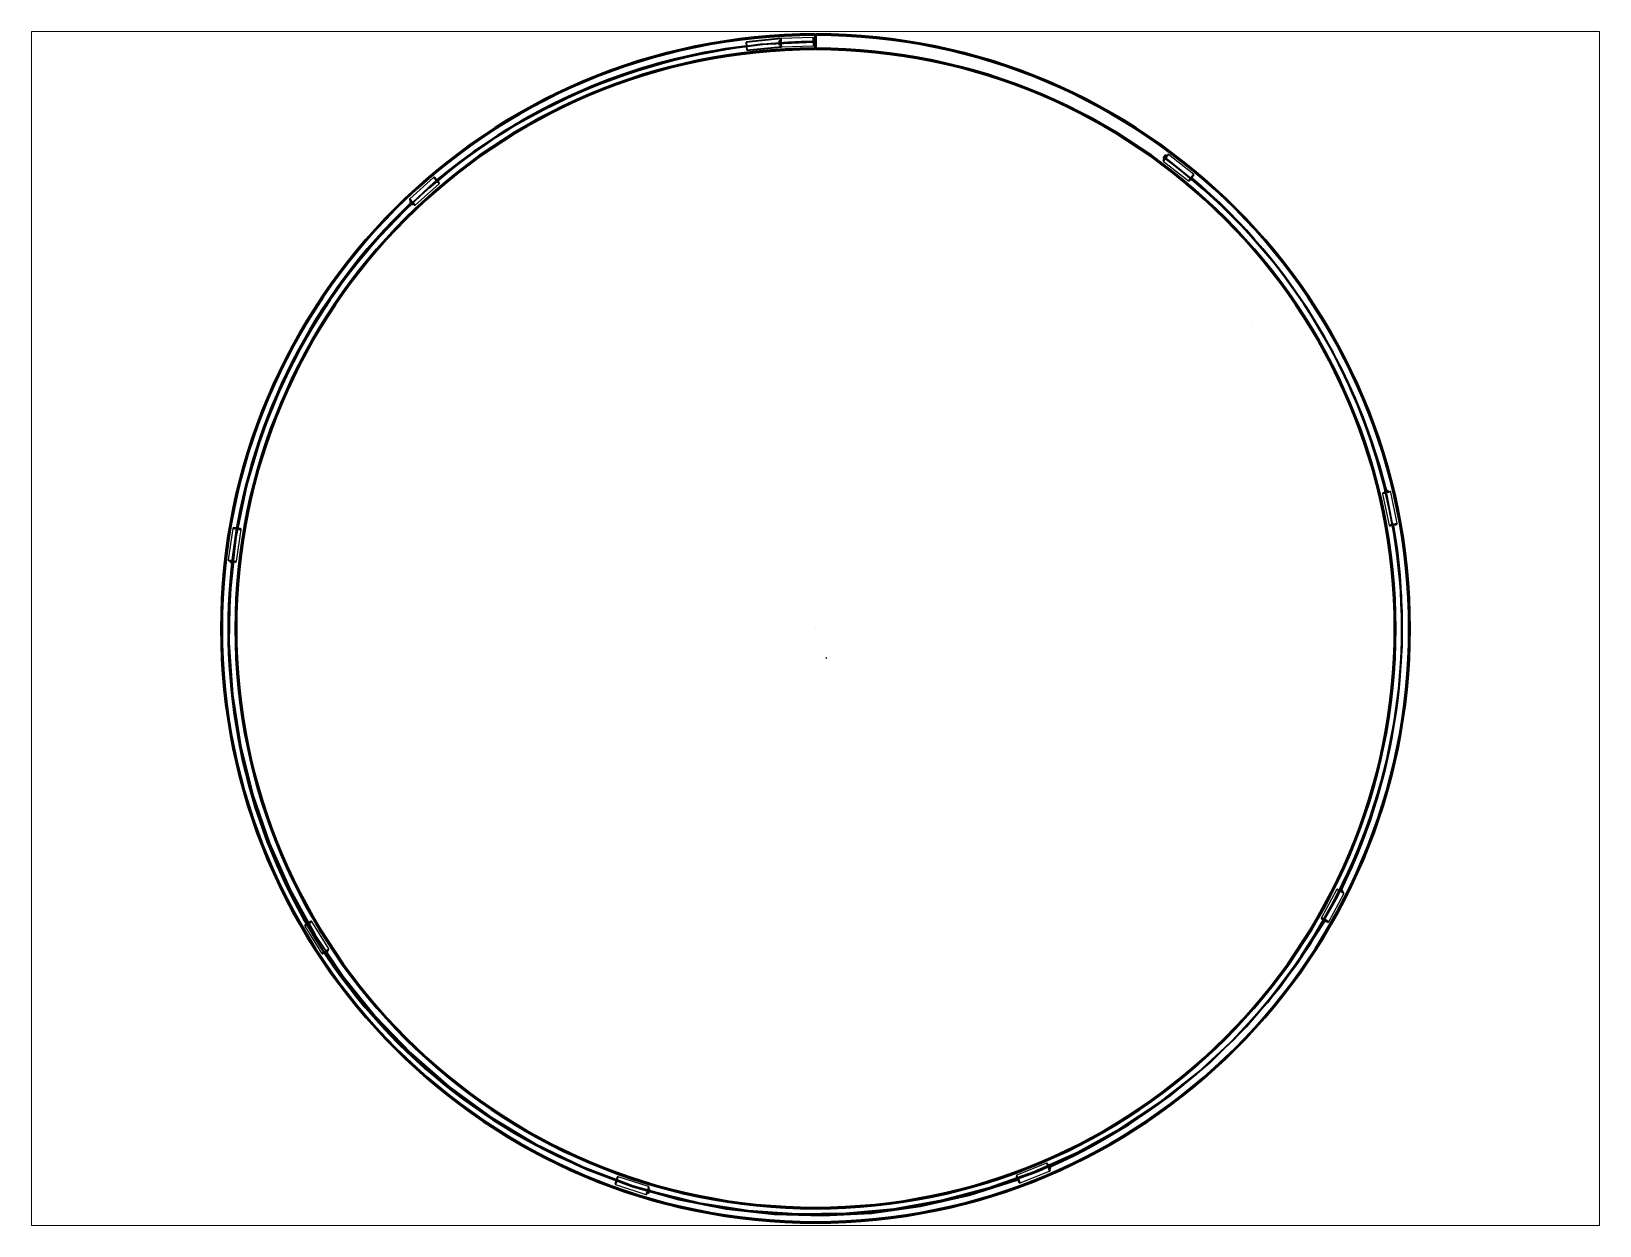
# Paper-space layout 'Layout2' of a CAD drawing. Header units: inches. Extents: x 1.05 to 9.45, y 0.8 to 7.2.
# The model-space entities are those that its viewports show. They can reach past a viewport. Long polylines and large blocks are cut down to what shows.
import ezdxf

# ---------------------------------------------------------------- set-up
doc = ezdxf.new("R2010")
doc.units = ezdxf.units.IN
doc.header["$MEASUREMENT"] = 0
doc.layers.get('0').update_dxf_attribs({"lineweight": 35})
for name, color, linetype, lineweight in [('lead back', 191, 'Continuous', 35), ('negative', 140, 'Continuous', 35), ('positive', 10, 'Continuous', 35)]:
    doc.layers.add(name, color=color, linetype=linetype, lineweight=lineweight)

# ---------------------------------------------------------------- blocks, each defined once
blk = doc.blocks.new('*U1')
at = {"color": 7, "linetype": 'Continuous', "lineweight": 25}
for p, q in [((-20.3, 1.8), (-21.1, 1.8)), ((20.7, 5.9), (-19.2, 4.6)), ((-21, -3.2), (-20.1, -3.2)), ((-18.9, -5.9), (21.1, -4.6))]:
    blk.add_line(p, q, dxfattribs=at)
for p, q in [((-20.2, 3.7), (-20.2, 3.5)), ((-19.9, -4.9), (-19.9, -5.2))]:
    blk.add_line(p, q)
for centre, radius, start, end in [((1.1, 0), 22.3, 175.3829, 188.2317), ((28.8, 0.9), 49.1, 176.9851, 186.8101), ((30.9, 0.9), 50.2, 175.8074, 187.8072), ((71.2, 2.2), 50.6, 175.8551, 187.7587), ((69.5, 2.2), 47.8, 176.742, 186.8716), ((-0.3, 1), 22.4, 358.3087, 9.9126)]:
    blk.add_arc(centre, radius, start, end, dxfattribs=at)
for points, knots in [([(-21.1, 1.8), (-21.2, 1.8), (-21.3, 1.8), (-21.6, 1.7), (-21.8, 1.5), (-22, 1.3), (-22, 1.1), (-22.1, 1), (-22.1, 0.9), (-22.1, 0.8), (-22.1, 0.6), (-22.1, 0.2), (-22.1, -0.2), (-22.1, -0.3)], [0, 0, 0, 0, 0.048576, 0.155289, 0.24149, 0.314733, 0.37683, 0.426719, 0.467885, 0.520798, 0.652945, 0.851781, 1, 1, 1, 1]), ([(-19.2, 4.6), (-19.3, 4.6), (-19.6, 4.6), (-19.8, 4.4), (-20, 4.2), (-20.1, 4), (-20.2, 3.9), (-20.2, 3.8), (-20.2, 3.7), (-20.2, 3.7)], [0, 0, 0, 0, 0.208451, 0.391757, 0.546972, 0.683007, 0.803892, 0.936823, 1, 1, 1, 1]), ([(22.1, 0.4), (22.1, 0.6), (22.1, 1.1), (22, 2.1), (22, 3.2), (21.9, 4.1), (21.8, 4.6), (21.8, 4.9), (21.7, 5.2), (21.6, 5.4), (21.4, 5.6), (21.1, 5.8), (20.9, 5.9), (20.7, 5.9), (20.7, 5.9)], [0, 0, 0, 0, 0.075787, 0.221119, 0.366947, 0.513389, 0.661712, 0.77734, 0.835626, 0.866824, 0.904252, 0.94698, 0.993133, 1, 1, 1, 1]), ([(21.1, -4.6), (21.1, -4.6), (21.2, -4.6), (21.5, -4.6), (21.7, -4.4), (21.9, -4.2), (22, -4), (22, -3.9), (22.1, -3.7), (22.1, -3.5), (22.1, -3.2), (22.1, -2.5), (22.1, -1.5), (22.1, -0.5), (22.1, 0.1), (22.1, 0.4)], [0, 0, 0, 0, 0.0074, 0.058092, 0.098414, 0.132973, 0.163264, 0.190628, 0.22281, 0.282303, 0.424832, 0.577958, 0.739208, 0.897528, 1, 1, 1, 1]), ([(-22.1, -0.3), (-22.1, -0.3), (-22.1, -0.6), (-22.1, -1), (-22.1, -1.6), (-22, -2.1), (-22, -2.3), (-22, -2.5), (-21.9, -2.7), (-21.7, -2.9), (-21.5, -3.1), (-21.2, -3.2), (-21, -3.2), (-21, -3.2)], [0, 0, 0, 0, 0.025246, 0.173135, 0.319766, 0.469168, 0.639743, 0.678988, 0.729463, 0.792471, 0.870895, 0.957823, 1, 1, 1, 1]), ([(-19.9, -5.2), (-19.9, -5.2), (-19.8, -5.3), (-19.7, -5.5), (-19.5, -5.7), (-19.2, -5.9), (-19, -5.9), (-18.9, -5.9)], [0, 0, 0, 0, 0.155613, 0.326546, 0.538847, 0.777326, 1, 1, 1, 1])]:
    blk.add_open_spline(points, degree=3, knots=knots, dxfattribs=at)
blk = doc.blocks.new('*U2')
at = {"color": 0, "linetype": 'ByBlock', "lineweight": -2, "transparency": 16777216}
blk.add_blockref('*U1', (-23.9, 734.8), dxfattribs=at)
for p, rotation in [((454, 578.2), 320), ((-490.6, 547.5), 39.99999999999999), ((719.5, 151.1), 280), ((-727.8, 104.1), 79.99999999999999), ((648.3, -346.7), 240), ((-624.4, -388), 120), ((-228.9, -698.6), 160), ((273.7, -682.3), 200)]:
    blk.add_blockref('*U1', p, dxfattribs=dict(at, rotation=rotation))

msp = doc.modelspace()

# ---------------------------------------------------------------- linework, layer by layer
for p, q in [((-43.1, 739.4), (-86.9, 735)), ((-86.9, 735), (-85.9, 725)), ((-85.9, 725), (-42.7, 728.9)), ((-0.5, 725.5), (-0.5, 745)), ((-0.5, 745), (-0.5, 745)), ((0.5, 745), (0.5, 725.5)), ((547.7, 381.3), (547.7, 381.3))]:
    msp.add_line(p, q)
for radius, start, end in [(745, 90.0384, 89.9615), (743.5, 90.0385, 89.9615), (727, 90.0394, 89.9606), (725.5, 90.0395, 89.9605)]:
    msp.add_arc((0, 0), radius, start, end)
at = {"layer": 'lead back'}
msp.add_arc((0, 0), 735.1, 90.1387, 53.5833, dxfattribs=at)
at = {"layer": 'negative'}
for centre, radius, start, end in [((3, -3.2), 738.6, 96.948, 169.934), ((-1.8, -4.3), 738.6, 13.8708, 53.6697), ((-6.1, -1.4), 740.7, 333.884, 49.8463), ((-10.5, -7.4), 724.6, 172.907, 250.7186), ((-1.6, 6.3), 740.3, 253.8562, 329.7804)]:
    msp.add_arc(centre, radius, start, end, dxfattribs=at)
at = {"layer": 'positive'}
for p, q in [((-0.1, 0), (0.1, 0)), ((0, -0.1), (0, 0.1)), ((13.4, -36.9), (13.6, -36.9)), ((13.5, -37), (13.5, -36.8))]:
    msp.add_line(p, q, dxfattribs=at)
for centre, radius, start, end in [((13.5, -36.9), 772.8, 91.1345, 129.1415), ((0, 0), 735.1, 96.7461, 130.1394), ((0, 0), 735.9, 133.5813, 210.0912), ((-8, 4.2), 742.9, 294.017, 9.7156), ((0, 0), 735.9, 213.5813, 290.0912)]:
    msp.add_arc(centre, radius, start, end, dxfattribs=at)

# ---------------------------------------------------------------- block references
msp.add_blockref('*U2', (0, 0))

psp = doc.layouts.new('Layout2')

# ---------------------------------------------------------------- viewports
at = {"layer": 'positive', "view_target_point": (0, 0.0526)}
psp.add_viewport(center=(5.25, 4), size=(8.4, 6.4), view_center_point=(0, -0.0526), view_height=1496.903475, dxfattribs=at)

doc.saveas('drawing.dxf')
